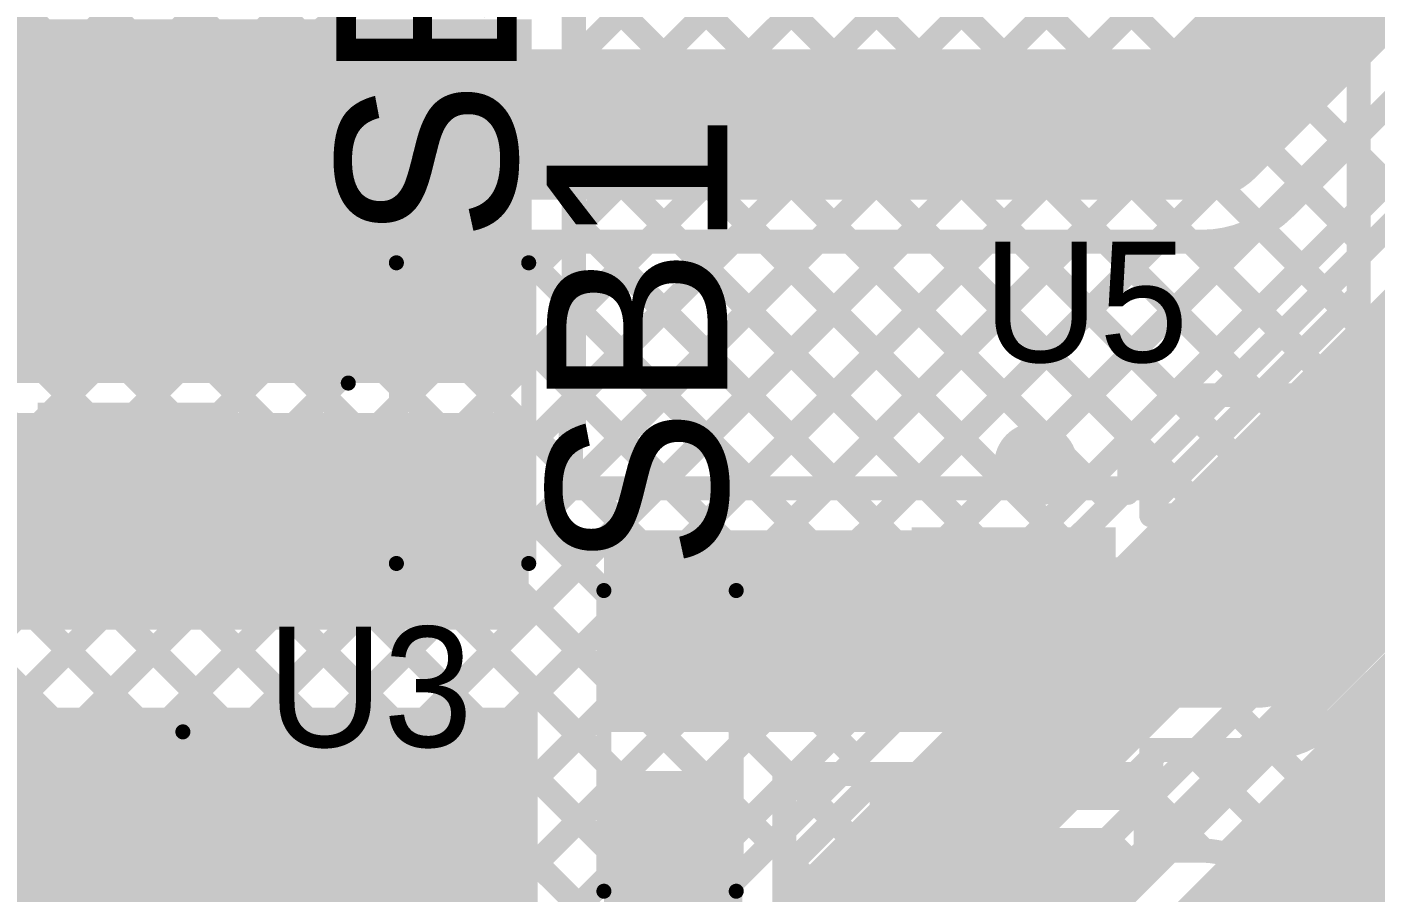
# Model space of a CAD drawing. Header units: millimetres. Extents: x 0.84 to 4.46, y 0.99 to 2.92.
# Drawn here: x 1.8672 to 2.3154, y 1.7157 to 2.0034 of the extents above; entities that cross this region are included whole.
import ezdxf

# ---------------------------------------------------------------- set-up
doc = ezdxf.new("R2010")
doc.units = ezdxf.units.MM
doc.header["$MEASUREMENT"] = 0
for name, color, linetype in [('BottomLayer', 5, 'Continuous'), ('MultiLayer', 9, 'Continuous'), ('TopLayer', 1, 'Continuous'), ('TopOverlay', 2, 'Continuous'), ('TopPaste', 8, 'Continuous'), ('TopSolder', 216, 'Continuous'), ('ViaHoleLayer', 16, 'Continuous')]:
    doc.layers.add(name, color=color, linetype=linetype)

# ---------------------------------------------------------------- blocks, each defined once
blk = doc.blocks.new('S______B______3')
at = {"layer": 'TopLayer'}
for points in [[(-0.015, -0.0175), (-0.015, 0.0175), (-0.045, -0.0175), (-0.045, 0.0175)], [(0.045, -0.0175), (0.045, 0.0175), (0.015, -0.0175), (0.015, 0.0175)]]:
    blk.add_solid(points, dxfattribs=at)
at = {"layer": 'TopOverlay', "const_width": 0.005}
for points in [[(-0.05, 0.022), (0.05, 0.022)], [(-0.05, 0.022), (-0.05, -0.022)], [(0.05, 0.022), (0.05, -0.022)], [(-0.05, -0.022), (0.05, -0.022)]]:
    blk.add_lwpolyline(points, dxfattribs=at)
at = {"layer": 'TopOverlay', "const_width": 0.0025}
for points in [[(-0.05125, 0.022, 1), (-0.04875, 0.022, 1)], [(-0.05125, 0.022, 1), (-0.04875, 0.022, 1)], [(0.04875, 0.022, 1), (0.05125, 0.022, 1)], [(0.04875, 0.022, 1), (0.05125, 0.022, 1)], [(-0.05125, -0.022, 1), (-0.04875, -0.022, 1)], [(-0.05125, -0.022, 1), (-0.04875, -0.022, 1)], [(0.04875, -0.022, 1), (0.05125, -0.022, 1)], [(0.04875, -0.022, 1), (0.05125, -0.022, 1)]]:
    blk.add_lwpolyline(points, format="xyb", close=True, dxfattribs=at)
at = {"layer": 'TopPaste'}
for points in [[(-0.015, -0.0175), (-0.015, 0.0175), (-0.045, -0.0175), (-0.045, 0.0175)], [(0.045, -0.0175), (0.045, 0.0175), (0.015, -0.0175), (0.015, 0.0175)]]:
    blk.add_solid(points, dxfattribs=at)
at = {"layer": 'TopSolder'}
for points in [[(-0.011, -0.0215), (-0.011, 0.0215), (-0.049, -0.0215), (-0.049, 0.0215)], [(0.049, -0.0215), (0.049, 0.0215), (0.011, -0.0215), (0.011, 0.0215)]]:
    blk.add_solid(points, dxfattribs=at)
blk = doc.blocks.new('S______B______10')
at = {"layer": 'TopLayer'}
for points in [[(-0.015, -0.0175), (-0.015, 0.0175), (-0.045, -0.0175), (-0.045, 0.0175)], [(0.045, -0.0175), (0.045, 0.0175), (0.015, -0.0175), (0.015, 0.0175)]]:
    blk.add_solid(points, dxfattribs=at)
at = {"layer": 'TopOverlay', "const_width": 0.005}
for points in [[(-0.05, 0.022), (-0.05, -0.022)], [(-0.05, 0.022), (0.05, 0.022)], [(0.05, 0.022), (0.05, -0.022)], [(-0.05, -0.022), (0.05, -0.022)]]:
    blk.add_lwpolyline(points, dxfattribs=at)
at = {"layer": 'TopOverlay', "const_width": 0.0025}
for points in [[(-0.05125, 0.022, 1), (-0.04875, 0.022, 1)], [(-0.05125, 0.022, 1), (-0.04875, 0.022, 1)], [(0.04875, 0.022, 1), (0.05125, 0.022, 1)], [(0.04875, 0.022, 1), (0.05125, 0.022, 1)], [(-0.05125, -0.022, 1), (-0.04875, -0.022, 1)], [(-0.05125, -0.022, 1), (-0.04875, -0.022, 1)], [(0.04875, -0.022, 1), (0.05125, -0.022, 1)], [(0.04875, -0.022, 1), (0.05125, -0.022, 1)]]:
    blk.add_lwpolyline(points, format="xyb", close=True, dxfattribs=at)
at = {"layer": 'TopPaste'}
for points in [[(-0.015, -0.0175), (-0.015, 0.0175), (-0.045, -0.0175), (-0.045, 0.0175)], [(0.045, -0.0175), (0.045, 0.0175), (0.015, -0.0175), (0.015, 0.0175)]]:
    blk.add_solid(points, dxfattribs=at)
at = {"layer": 'TopSolder'}
for points in [[(-0.011, -0.0215), (-0.011, 0.0215), (-0.049, -0.0215), (-0.049, 0.0215)], [(0.049, -0.0215), (0.049, 0.0215), (0.011, -0.0215), (0.011, 0.0215)]]:
    blk.add_solid(points, dxfattribs=at)
blk = doc.blocks.new('4N25_35M_12')
at = {"layer": 'TopLayer'}
for points in [[(-0.20728, 0.13002), (-0.20728, 0.06998), (-0.14744, 0.13002), (-0.14744, 0.06998)], [(0.14744, 0.13002), (0.14744, 0.06998), (0.20728, 0.13002), (0.20728, 0.06998)], [(-0.20728, 0.03002), (-0.20728, -0.03002), (-0.14744, 0.03002), (-0.14744, -0.03002)], [(0.14744, 0.03002), (0.14744, -0.03002), (0.20728, 0.03002), (0.20728, -0.03002)], [(-0.20728, -0.06998), (-0.20728, -0.13002), (-0.14744, -0.06998), (-0.14744, -0.13002)], [(0.14744, -0.06998), (0.14744, -0.13002), (0.20728, -0.06998), (0.20728, -0.13002)]]:
    blk.add_solid(points, dxfattribs=at)
at = {"layer": 'TopOverlay'}
for points, const_width in [([(-0.13936, 0.16064), (-0.12201, 0.17799)], 0.00701), ([(-0.12201, 0.17799), (0.122, 0.17799)], 0.00787), ([(0.12201, 0.17799), (0.13936, 0.16064)], 0.00701), ([(-0.13936, 0.145), (-0.13936, 0.16064)], 0.00701), ([(0.13936, 0.145), (0.13936, 0.16064)], 0.00701), ([(-0.13936, -0.16064), (-0.13936, -0.145)], 0.00701), ([(0.13936, -0.16064), (0.13936, -0.145)], 0.00701), ([(-0.13936, -0.16064), (-0.12201, -0.17799)], 0.00701), ([(0.12201, -0.17799), (0.13936, -0.16064)], 0.00701), ([(-0.12201, -0.17799), (0.122, -0.17799)], 0.00787)]:
    blk.add_lwpolyline(points, dxfattribs=dict(at, const_width=const_width))
for points, const_width in [([(-0.12398, 0.17799, 1), (-0.12004, 0.17799, 1)], 0.00394), ([(-0.12376, 0.17799, 1), (-0.12026, 0.17799, 1)], 0.0035), ([(0.12003, 0.17799, 1), (0.12397, 0.17799, 1)], 0.00394), ([(0.12026, 0.17799, 1), (0.12376, 0.17799, 1)], 0.0035), ([(-0.166, 0.155, 1), (-0.174, 0.155, 1)], 0.01969), ([(-0.17892, 0.155, 1), (-0.16908, 0.155, 1)], 0.00984), ([(-0.17092, 0.155, 1), (-0.16108, 0.155, 1)], 0.00984), ([(-0.14111, 0.16064, 1), (-0.13761, 0.16064, 1)], 0.0035), ([(-0.14111, 0.16064, 1), (-0.13761, 0.16064, 1)], 0.0035), ([(0.13761, 0.16064, 1), (0.14111, 0.16064, 1)], 0.0035), ([(0.13761, 0.16064, 1), (0.14111, 0.16064, 1)], 0.0035), ([(-0.14111, 0.145, 1), (-0.13761, 0.145, 1)], 0.0035), ([(0.13761, 0.145, 1), (0.14111, 0.145, 1)], 0.0035), ([(-0.14111, -0.145, 1), (-0.13761, -0.145, 1)], 0.0035), ([(0.13761, -0.145, 1), (0.14111, -0.145, 1)], 0.0035), ([(-0.14111, -0.16064, 1), (-0.13761, -0.16064, 1)], 0.0035), ([(-0.14111, -0.16064, 1), (-0.13761, -0.16064, 1)], 0.0035), ([(0.13761, -0.16064, 1), (0.14111, -0.16064, 1)], 0.0035), ([(0.13761, -0.16064, 1), (0.14111, -0.16064, 1)], 0.0035), ([(-0.12398, -0.17799, 1), (-0.12004, -0.17799, 1)], 0.00394), ([(-0.12376, -0.17799, 1), (-0.12026, -0.17799, 1)], 0.0035), ([(0.12003, -0.17799, 1), (0.12397, -0.17799, 1)], 0.00394), ([(0.12026, -0.17799, 1), (0.12376, -0.17799, 1)], 0.0035)]:
    blk.add_lwpolyline(points, format="xyb", close=True, dxfattribs=dict(at, const_width=const_width))
at = {"layer": 'TopPaste'}
for points in [[(-0.20728, 0.13002), (-0.20728, 0.06998), (-0.14744, 0.13002), (-0.14744, 0.06998)], [(0.14744, 0.13002), (0.14744, 0.06998), (0.20728, 0.13002), (0.20728, 0.06998)], [(-0.20728, 0.03002), (-0.20728, -0.03002), (-0.14744, 0.03002), (-0.14744, -0.03002)], [(0.14744, 0.03002), (0.14744, -0.03002), (0.20728, 0.03002), (0.20728, -0.03002)], [(-0.20728, -0.06998), (-0.20728, -0.13002), (-0.14744, -0.06998), (-0.14744, -0.13002)], [(0.14744, -0.06998), (0.14744, -0.13002), (0.20728, -0.06998), (0.20728, -0.13002)]]:
    blk.add_solid(points, dxfattribs=at)
at = {"layer": 'TopSolder'}
for points in [[(-0.21128, 0.13402), (-0.21128, 0.06598), (-0.14344, 0.13402), (-0.14344, 0.06598)], [(0.14344, 0.13402), (0.14344, 0.06598), (0.21128, 0.13402), (0.21128, 0.06598)], [(-0.21128, 0.03402), (-0.21128, -0.03402), (-0.14344, 0.03402), (-0.14344, -0.03402)], [(0.14344, 0.03402), (0.14344, -0.03402), (0.21128, 0.03402), (0.21128, -0.03402)], [(-0.21128, -0.06598), (-0.21128, -0.13402), (-0.14344, -0.06598), (-0.14344, -0.13402)], [(0.14344, -0.06598), (0.14344, -0.13402), (0.21128, -0.06598), (0.21128, -0.13402)]]:
    blk.add_solid(points, dxfattribs=at)
blk = doc.blocks.new('SOT23_3_13')
at = {"layer": 'TopLayer'}
for points in [[(-0.06768, 0.02559), (-0.02556, 0.02559), (-0.06768, 0.04921), (-0.02556, 0.04921)], [(0.02956, -0.01181), (0.07169, -0.01181), (0.02956, 0.01181), (0.07169, 0.01181)], [(-0.06768, -0.04921), (-0.02556, -0.04921), (-0.06768, -0.02559), (-0.02556, -0.02559)]]:
    blk.add_solid(points, dxfattribs=at)
at = {"layer": 'TopOverlay'}
for points, const_width in [([(-0.03084, 0.06, 1), (-0.03716, 0.06, 1)], 0.005), ([(-0.03841, 0.06, 1), (-0.03591, 0.06, 1)], 0.0025), ([(-0.03209, 0.06, 1), (-0.02959, 0.06, 1)], 0.0025), ([(-0.02025, 0.056, 1), (-0.01775, 0.056, 1)], 0.0025), ([(0.02746, 0.056, 1), (0.02996, 0.056, 1)], 0.0025), ([(0.02747, 0.056, 1), (0.02995, 0.056, 1)], 0.00248), ([(-0.02524, 0.019, 1), (-0.02276, 0.019, 1)], 0.00248), ([(0.02869, 0.01806, 1), (0.03117, 0.01806, 1)], 0.00248), ([(-0.02402, -0.01894, 1), (-0.02154, -0.01894, 1)], 0.00248), ([(0.02869, -0.01806, 1), (0.03117, -0.01806, 1)], 0.00248), ([(-0.02025, -0.056, 1), (-0.01775, -0.056, 1)], 0.0025), ([(0.02746, -0.056, 1), (0.02996, -0.056, 1)], 0.0025), ([(0.02747, -0.056, 1), (0.02995, -0.056, 1)], 0.00248)]:
    blk.add_lwpolyline(points, format="xyb", close=True, dxfattribs=dict(at, const_width=const_width))
for points, const_width in [([(-0.019, 0.056), (0.02871, 0.056)], 0.005), ([(0.02871, 0.056), (0.02993, 0.01806)], 0.00496), ([(-0.024, 0.019), (-0.02278, -0.01894)], 0.00496), ([(0.02993, -0.01806), (0.02871, -0.056)], 0.00496), ([(-0.019, -0.056), (0.02871, -0.056)], 0.005)]:
    blk.add_lwpolyline(points, dxfattribs=dict(at, const_width=const_width))
at = {"layer": 'TopPaste'}
for points in [[(-0.06768, 0.02559), (-0.02556, 0.02559), (-0.06768, 0.04921), (-0.02556, 0.04921)], [(0.02956, -0.01181), (0.07169, -0.01181), (0.02956, 0.01181), (0.07169, 0.01181)], [(-0.06768, -0.04921), (-0.02556, -0.04921), (-0.06768, -0.02559), (-0.02556, -0.02559)]]:
    blk.add_solid(points, dxfattribs=at)
at = {"layer": 'TopSolder'}
for points in [[(-0.07168, 0.02159), (-0.02156, 0.02159), (-0.07168, 0.05321), (-0.02156, 0.05321)], [(0.02556, -0.01581), (0.07569, -0.01581), (0.02556, 0.01581), (0.07569, 0.01581)], [(-0.07168, -0.05321), (-0.02156, -0.05321), (-0.07168, -0.02159), (-0.02156, -0.02159)]]:
    blk.add_solid(points, dxfattribs=at)
blk = doc.blocks.new('C__1206_22')
at = {"layer": 'TopLayer'}
for points in [[(-0.08, -0.035), (-0.02, -0.035), (-0.08, 0.035), (-0.02, 0.035)], [(0.02, -0.035), (0.08, -0.035), (0.02, 0.035), (0.08, 0.035)]]:
    blk.add_solid(points, dxfattribs=at)
at = {"layer": 'TopOverlay', "const_width": 0.005}
for points in [[(-0.084, 0.039), (-0.084, -0.039)], [(-0.084, 0.039), (-0.024, 0.039)], [(0.024, 0.039), (0.084, 0.039)], [(0.084, 0.039), (0.084, -0.039)], [(-0.084, -0.039), (-0.024, -0.039)], [(0.024, -0.039), (0.084, -0.039)]]:
    blk.add_lwpolyline(points, dxfattribs=at)
at = {"layer": 'TopOverlay', "const_width": 0.0025}
for points in [[(-0.08525, 0.039, 1), (-0.08275, 0.039, 1)], [(-0.08525, 0.039, 1), (-0.08275, 0.039, 1)], [(-0.02525, 0.039, 1), (-0.02275, 0.039, 1)], [(0.02275, 0.039, 1), (0.02525, 0.039, 1)], [(0.08275, 0.039, 1), (0.08525, 0.039, 1)], [(0.08275, 0.039, 1), (0.08525, 0.039, 1)], [(-0.08525, -0.039, 1), (-0.08275, -0.039, 1)], [(-0.08525, -0.039, 1), (-0.08275, -0.039, 1)], [(-0.02525, -0.039, 1), (-0.02275, -0.039, 1)], [(0.02275, -0.039, 1), (0.02525, -0.039, 1)], [(0.08275, -0.039, 1), (0.08525, -0.039, 1)], [(0.08275, -0.039, 1), (0.08525, -0.039, 1)]]:
    blk.add_lwpolyline(points, format="xyb", close=True, dxfattribs=at)
at = {"layer": 'TopPaste'}
for points in [[(-0.08, -0.035), (-0.02, -0.035), (-0.08, 0.035), (-0.02, 0.035)], [(0.02, -0.035), (0.08, -0.035), (0.02, 0.035), (0.08, 0.035)]]:
    blk.add_solid(points, dxfattribs=at)
at = {"layer": 'TopSolder'}
for points in [[(-0.084, -0.039), (-0.016, -0.039), (-0.084, 0.039), (-0.016, 0.039)], [(0.016, -0.039), (0.084, -0.039), (0.016, 0.039), (0.084, 0.039)]]:
    blk.add_solid(points, dxfattribs=at)
blk = doc.blocks.new('DF06S_35')
at = {"layer": 'TopLayer'}
for points in [[(-0.07677, 0.20354), (-0.12795, 0.20354), (-0.07677, 0.14055), (-0.12795, 0.14055)], [(0.12795, 0.20354), (0.07677, 0.20354), (0.12795, 0.14055), (0.07677, 0.14055)], [(-0.07677, -0.14055), (-0.12795, -0.14055), (-0.07677, -0.20354), (-0.12795, -0.20354)], [(0.12795, -0.14055), (0.07677, -0.14055), (0.12795, -0.20354), (0.07677, -0.20354)]]:
    blk.add_solid(points, dxfattribs=at)
at = {"layer": 'TopOverlay', "const_width": 0.005}
for points in [[(-0.176, 0.13), (-0.176, -0.131)], [(0.063, 0.131), (-0.058, 0.131)], [(0.176, 0.13), (0.176, -0.131)], [(0.063, -0.131), (-0.058, -0.131)]]:
    blk.add_lwpolyline(points, dxfattribs=at)
at = {"layer": 'TopOverlay'}
for points, const_width in [([(-0.17725, 0.13, 1), (-0.17475, 0.13, 1)], 0.0025), ([(-0.05925, 0.131, 1), (-0.05675, 0.131, 1)], 0.0025), ([(0.06175, 0.131, 1), (0.06425, 0.131, 1)], 0.0025), ([(0.17475, 0.13, 1), (0.17725, 0.13, 1)], 0.0025), ([(-0.17725, -0.131, 1), (-0.17475, -0.131, 1)], 0.0025), ([(-0.05925, -0.131, 1), (-0.05675, -0.131, 1)], 0.0025), ([(0.06175, -0.131, 1), (0.06425, -0.131, 1)], 0.0025), ([(0.17475, -0.131, 1), (0.17725, -0.131, 1)], 0.0025), ([(-0.1427, -0.174, 1), (-0.1633, -0.174, 1)], 0.01969), ([(-0.16822, -0.174, 1), (-0.15837, -0.174, 1)], 0.00984), ([(-0.14763, -0.174, 1), (-0.13778, -0.174, 1)], 0.00984)]:
    blk.add_lwpolyline(points, format="xyb", close=True, dxfattribs=dict(at, const_width=const_width))
at = {"layer": 'TopPaste'}
for points in [[(-0.07677, 0.20354), (-0.12795, 0.20354), (-0.07677, 0.14055), (-0.12795, 0.14055)], [(0.12795, 0.20354), (0.07677, 0.20354), (0.12795, 0.14055), (0.07677, 0.14055)], [(-0.07677, -0.14055), (-0.12795, -0.14055), (-0.07677, -0.20354), (-0.12795, -0.20354)], [(0.12795, -0.14055), (0.07677, -0.14055), (0.12795, -0.20354), (0.07677, -0.20354)]]:
    blk.add_solid(points, dxfattribs=at)
at = {"layer": 'TopSolder'}
for points in [[(-0.07277, 0.20754), (-0.13195, 0.20754), (-0.07277, 0.13655), (-0.13195, 0.13655)], [(0.13195, 0.20754), (0.07277, 0.20754), (0.13195, 0.13655), (0.07277, 0.13655)], [(-0.07277, -0.13655), (-0.13195, -0.13655), (-0.07277, -0.20754), (-0.13195, -0.20754)], [(0.13195, -0.13655), (0.07277, -0.13655), (0.13195, -0.20754), (0.07277, -0.20754)]]:
    blk.add_solid(points, dxfattribs=at)

msp = doc.modelspace()

# ---------------------------------------------------------------- linework, layer by layer
at = {"layer": 'BottomLayer'}
for points, const_width in [([(1.7387, 1.371), (3.10506, 2.73736)], 0.008), ([(1.983, 1.47388), (3.23054, 2.72142)], 0.008), ([(1.944, 1.506), (2.996, 2.558)], 0.05), ([(2.258, 1.971), (2.848, 2.561)], 0.05), ([(2.22842, 1.71075), (3.08985, 2.57218)], 0.008), ([(1.91642, 1.53358), (2.95186, 2.56901)], 0.008), ([(2.256, 1.68318), (3.11743, 2.54461)], 0.05), ([(2.28558, 1.94342), (2.85901, 2.51686)], 0.008), ([(1.983, 1.48985), (3.00701, 2.51386)], 0.008), ([(1.48558, 1.627), (2.15333, 2.29475)], 0.008), ([(1.51386, 1.627), (2.154, 2.26714)], 0.008), ([(1.54215, 1.627), (2.1649, 2.24976)], 0.008), ([(1.79533, 1.8519), (2.18236, 2.23893)], 0.008), ([(1.76798, 2.19182), (1.96156, 1.99824)], 0.008), ([(1.75384, 2.17768), (1.95311, 1.97841)], 0.008), ([(1.73886, 2.16437), (2.14304, 1.76019)], 0.008), ([(1.54641, 2.15883), (2.04404, 1.6612)], 0.008), ([(1.57469, 2.15883), (2.05819, 1.67534)], 0.008), ([(1.60298, 2.15883), (2.07233, 1.68948)], 0.008), ([(1.63126, 2.15883), (2.08647, 1.70362)], 0.008), ([(1.65954, 2.15883), (2.10061, 1.71777)], 0.008), ([(1.68783, 2.15883), (2.11475, 1.73191)], 0.008), ([(1.71611, 2.15883), (2.1289, 1.74605)], 0.008), ([(1.52036, 2.1566), (2.0299, 1.64706)], 0.008), ([(1.998, 1.971), (2.258, 1.971)], 0.05), ([(1.81519, 1.84348), (1.9539, 1.98218)], 0.008), ([(2.30654, 1.96439), (2.32689, 1.94404)], 0.008), ([(1.82824, 1.82824), (1.9553, 1.9553)], 0.008), ([(1.82824, 1.82824), (1.9553, 1.9553)], 0.008), ([(2.2924, 1.95024), (2.31274, 1.9299)], 0.008), ([(1.83346, 1.80518), (1.96648, 1.93819)], 0.008), ([(2.27727, 1.93709), (2.2986, 1.91576)], 0.008), ([(1.92545, 1.58604), (2.27562, 1.93621)], 0.008), ([(1.82499, 1.627), (2.12999, 1.932)], 0.008), ([(1.827, 1.68558), (2.07342, 1.932)], 0.008), ([(1.827, 1.71386), (2.04514, 1.932)], 0.008), ([(1.83317, 1.66346), (2.10171, 1.932)], 0.008), ([(1.85327, 1.627), (2.15827, 1.932)], 0.008), ([(1.88744, 1.63288), (2.18656, 1.932)], 0.008), ([(1.90726, 1.62442), (2.21484, 1.932)], 0.008), ([(1.92028, 1.60915), (2.24313, 1.932)], 0.008), ([(2.02143, 1.932), (2.258, 1.932)], 0.008), ([(2.0278, 1.932), (2.17132, 1.78848)], 0.008), ([(2.05608, 1.932), (2.18547, 1.80262)], 0.008), ([(2.08437, 1.932), (2.19961, 1.81676)], 0.008), ([(2.11265, 1.932), (2.21375, 1.8309)], 0.008), ([(2.14094, 1.932), (2.22789, 1.84505)], 0.008), ([(2.16922, 1.932), (2.24203, 1.85919)], 0.008), ([(2.19751, 1.932), (2.25618, 1.87333)], 0.008), ([(2.22579, 1.932), (2.27032, 1.88747)], 0.008), ([(2.25407, 1.932), (2.28446, 1.90161)], 0.008), ([(1.827, 1.74215), (2.01285, 1.92799)], 0.008), ([(1.827, 1.77043), (1.98421, 1.92764)], 0.008), ([(2.00541, 1.92611), (2.15718, 1.77434)], 0.008), ([(1.83258, 1.81609), (2.01576, 1.63291)], 0.008), ([(2.31133, 1.81818), (2.32359, 1.80592)], 0.008), ([(2.29719, 1.80403), (2.30945, 1.79178)], 0.008), ([(1.83025, 1.79013), (2.00162, 1.61877)], 0.008), ([(2.28305, 1.78989), (2.2953, 1.77763)], 0.008), ([(2.2689, 1.77575), (2.28116, 1.76349)], 0.008), ([(1.827, 1.7651), (1.98747, 1.60463)], 0.008), ([(2.25476, 1.76161), (2.26702, 1.74935)], 0.008), ([(2.24062, 1.74747), (2.25288, 1.73521)], 0.008), ([(2.22648, 1.73332), (2.23874, 1.72106)], 0.008), ([(2.21234, 1.71918), (2.22486, 1.70666)], 0.008)]:
    msp.add_lwpolyline(points, dxfattribs=dict(at, const_width=const_width))
at = {"layer": 'BottomLayer', "const_width": 0.008}
for points in [[(2.02143, 1.932, -1.767298), (2.02143, 2.01)], [(2.28558, 1.94342, -0.198912), (2.258, 1.932)], [(2.28558, 1.94342, -0.198912), (2.258, 1.932)]]:
    msp.add_lwpolyline(points, format="xyb", dxfattribs=at)
at = {"layer": 'BottomLayer'}
for points, const_width in [([(1.95956, 1.99824, 1), (1.96356, 1.99824, 1)], 0.004), ([(1.98225, 1.971, 1), (2.01375, 1.971, 1)], 0.0315), ([(1.9855, 1.971, 1), (2.0105, 1.971, 1)], 0.025), ([(2.2455, 1.971, 1), (2.2705, 1.971, 1)], 0.025), ([(2.2455, 1.971, 1), (2.2705, 1.971, 1)], 0.025), ([(1.9519, 1.98218, 1), (1.9559, 1.98218, 1)], 0.004), ([(1.95111, 1.97841, 1), (1.95511, 1.97841, 1)], 0.004), ([(2.30454, 1.96439, 1), (2.30854, 1.96439, 1)], 0.004), ([(1.9533, 1.9553, 1), (1.9573, 1.9553, 1)], 0.004), ([(1.9533, 1.9553, 1), (1.9573, 1.9553, 1)], 0.004), ([(2.2904, 1.95024, 1), (2.2944, 1.95024, 1)], 0.004), ([(2.28358, 1.94342, 1), (2.28758, 1.94342, 1)], 0.004), ([(2.28358, 1.94342, 1), (2.28758, 1.94342, 1)], 0.004), ([(2.28358, 1.94342, 1), (2.28758, 1.94342, 1)], 0.004), ([(1.96448, 1.93819, 1), (1.96848, 1.93819, 1)], 0.004), ([(2.27527, 1.93709, 1), (2.27927, 1.93709, 1)], 0.004), ([(2.27362, 1.93621, 1), (2.27762, 1.93621, 1)], 0.004), ([(2.01943, 1.932, 1), (2.02343, 1.932, 1)], 0.004), ([(2.01943, 1.932, 1), (2.02343, 1.932, 1)], 0.004), ([(2.0258, 1.932, 1), (2.0298, 1.932, 1)], 0.004), ([(2.04314, 1.932, 1), (2.04714, 1.932, 1)], 0.004), ([(2.05408, 1.932, 1), (2.05808, 1.932, 1)], 0.004), ([(2.07142, 1.932, 1), (2.07542, 1.932, 1)], 0.004), ([(2.08237, 1.932, 1), (2.08637, 1.932, 1)], 0.004), ([(2.09971, 1.932, 1), (2.10371, 1.932, 1)], 0.004), ([(2.11065, 1.932, 1), (2.11465, 1.932, 1)], 0.004), ([(2.12799, 1.932, 1), (2.13199, 1.932, 1)], 0.004), ([(2.13894, 1.932, 1), (2.14294, 1.932, 1)], 0.004), ([(2.15627, 1.932, 1), (2.16027, 1.932, 1)], 0.004), ([(2.16722, 1.932, 1), (2.17122, 1.932, 1)], 0.004), ([(2.18456, 1.932, 1), (2.18856, 1.932, 1)], 0.004), ([(2.19551, 1.932, 1), (2.19951, 1.932, 1)], 0.004), ([(2.21284, 1.932, 1), (2.21684, 1.932, 1)], 0.004), ([(2.22379, 1.932, 1), (2.22779, 1.932, 1)], 0.004), ([(2.24113, 1.932, 1), (2.24513, 1.932, 1)], 0.004), ([(2.25207, 1.932, 1), (2.25607, 1.932, 1)], 0.004), ([(2.256, 1.932, 1), (2.26, 1.932, 1)], 0.004), ([(2.256, 1.932, 1), (2.26, 1.932, 1)], 0.004), ([(2.256, 1.932, 1), (2.26, 1.932, 1)], 0.004), ([(2.31074, 1.9299, 1), (2.31474, 1.9299, 1)], 0.004), ([(1.98221, 1.92764, 1), (1.98621, 1.92764, 1)], 0.004), ([(2.00341, 1.92611, 1), (2.00741, 1.92611, 1)], 0.004), ([(2.01085, 1.92799, 1), (2.01485, 1.92799, 1)], 0.004), ([(2.2966, 1.91576, 1), (2.3006, 1.91576, 1)], 0.004), ([(2.28246, 1.90161, 1), (2.28646, 1.90161, 1)], 0.004), ([(2.26832, 1.88747, 1), (2.27232, 1.88747, 1)], 0.004), ([(2.25418, 1.87333, 1), (2.25818, 1.87333, 1)], 0.004), ([(2.24003, 1.85919, 1), (2.24403, 1.85919, 1)], 0.004), ([(2.22589, 1.84505, 1), (2.22989, 1.84505, 1)], 0.004), ([(2.21175, 1.8309, 1), (2.21575, 1.8309, 1)], 0.004), ([(2.19761, 1.81676, 1), (2.20161, 1.81676, 1)], 0.004), ([(2.30933, 1.81818, 1), (2.31333, 1.81818, 1)], 0.004), ([(2.18346, 1.80262, 1), (2.18746, 1.80262, 1)], 0.004), ([(2.29519, 1.80403, 1), (2.29919, 1.80403, 1)], 0.004), ([(2.28105, 1.78989, 1), (2.28505, 1.78989, 1)], 0.004), ([(2.30745, 1.79178, 1), (2.31145, 1.79178, 1)], 0.004), ([(2.16932, 1.78848, 1), (2.17332, 1.78848, 1)], 0.004), ([(2.2669, 1.77575, 1), (2.2709, 1.77575, 1)], 0.004), ([(2.2933, 1.77763, 1), (2.2973, 1.77763, 1)], 0.004), ([(2.15518, 1.77434, 1), (2.15918, 1.77434, 1)], 0.004), ([(2.27916, 1.76349, 1), (2.28316, 1.76349, 1)], 0.004), ([(2.14104, 1.76019, 1), (2.14504, 1.76019, 1)], 0.004), ([(2.25276, 1.76161, 1), (2.25676, 1.76161, 1)], 0.004), ([(2.26502, 1.74935, 1), (2.26902, 1.74935, 1)], 0.004), ([(2.1269, 1.74605, 1), (2.1309, 1.74605, 1)], 0.004), ([(2.23862, 1.74747, 1), (2.24262, 1.74747, 1)], 0.004), ([(2.11275, 1.73191, 1), (2.11675, 1.73191, 1)], 0.004), ([(2.22448, 1.73332, 1), (2.22848, 1.73332, 1)], 0.004), ([(2.25088, 1.73521, 1), (2.25488, 1.73521, 1)], 0.004), ([(2.09861, 1.71777, 1), (2.10261, 1.71777, 1)], 0.004), ([(2.21034, 1.71918, 1), (2.21434, 1.71918, 1)], 0.004), ([(2.23674, 1.72106, 1), (2.24074, 1.72106, 1)], 0.004)]:
    msp.add_lwpolyline(points, format="xyb", close=True, dxfattribs=dict(at, const_width=const_width))
at = {"layer": 'MultiLayer', "const_width": 0.0315}
msp.add_lwpolyline([(1.98225, 1.971, 1), (2.01375, 1.971, 1)], format="xyb", close=True, dxfattribs=at)
at = {"layer": 'TopLayer'}
for points, const_width in [([(2.28208, 1.7164), (2.634, 2.06831)], 0.008), ([(2.13284, 1.85), (2.32, 2.03716)], 0.008), ([(2.29559, 1.70162), (2.634, 2.04003)], 0.008), ([(2.04294, 2.03), (2.22294, 1.85)], 0.008), ([(2.048, 1.85001), (2.22699, 2.029)], 0.008), ([(2.049, 1.96415), (2.11485, 2.03)], 0.008), ([(2.049, 1.93586), (2.14314, 2.03)], 0.008), ([(2.049, 1.99243), (2.08657, 2.03)], 0.008), ([(2.049, 1.87929), (2.19871, 2.029)], 0.008), ([(2.049, 1.90758), (2.17042, 2.029)], 0.008), ([(2.07122, 2.03), (2.26003, 1.84119)], 0.008), ([(2.07627, 1.85), (2.25527, 2.029)], 0.008), ([(2.09951, 2.03), (2.27418, 1.85533)], 0.008), ([(2.10456, 1.85), (2.28356, 2.029)], 0.008), ([(2.12779, 2.03), (2.28832, 1.86947)], 0.008), ([(2.15707, 2.029), (2.30246, 1.88361)], 0.008), ([(2.18536, 2.029), (2.31, 1.90436)], 0.008), ([(2.21364, 2.029), (2.31, 1.93264)], 0.008), ([(2.24193, 2.029), (2.31, 1.96093)], 0.008), ([(2.27021, 2.029), (2.31, 1.98921)], 0.008), ([(2.049, 1.871), (2.049, 2.02)], 0.008), ([(2.31, 1.89115), (2.31, 2.008)], 0.008), ([(2.049, 1.99565), (2.19465, 1.85)], 0.008), ([(2.16113, 1.85), (2.31, 1.99887)], 0.008), ([(1.998, 1.971), (2.008, 1.971)], 0.025), ([(2.008, 1.971), (2.0118, 1.9672)], 0.025), ([(2.18941, 1.85), (2.31, 1.97059)], 0.008), ([(2.049, 1.96737), (2.16637, 1.85)], 0.008), ([(2.26574, 1.72834), (2.5044, 1.967)], 0.008), ([(2.2177, 1.85), (2.31, 1.9423)], 0.008), ([(2.049, 1.93908), (2.13808, 1.85)], 0.008), ([(2.0118, 1.9052), (2.012, 1.905)], 0.025), ([(2.049, 1.9108), (2.1098, 1.85)], 0.008), ([(2.241, 1.84502), (2.31, 1.91402)], 0.008), ([(2.276, 1.802), (2.349, 1.875)], 0.05), ([(2.25985, 1.841), (2.31, 1.89115)], 0.008), ([(2.049, 1.88252), (2.08152, 1.85)], 0.008), ([(2.048, 1.85), (2.048, 1.871)], 0.008), ([(2.048, 1.85523), (2.05323, 1.85)], 0.008), ([(2.048, 1.85), (2.241, 1.85)], 0.008), ([(2.241, 1.841), (2.241, 1.85)], 0.008), ([(2.30358, 1.77442), (2.37658, 1.84742)], 0.008), ([(2.241, 1.841), (2.25985, 1.841)], 0.008), ([(2.193, 1.802), (2.276, 1.802)], 0.05), ([(2.31519, 1.78603), (2.4455, 1.65572)], 0.008), ([(2.30093, 1.77201), (2.4455, 1.62744)], 0.008), ([(2.2392, 1.73008), (2.27212, 1.763)], 0.008), ([(2.241, 1.763), (2.276, 1.763)], 0.008), ([(2.241, 1.76017), (2.24383, 1.763)], 0.008), ([(2.241, 1.755), (2.241, 1.763)], 0.008), ([(2.25337, 1.763), (2.4455, 1.57087)], 0.008), ([(2.28129, 1.76336), (2.4455, 1.59915)], 0.008), ([(2.23583, 1.755), (2.241, 1.76017)], 0.008), ([(1.36, 1.735), (1.88, 1.735)], 0.05), ([(2.119, 1.755), (2.241, 1.755)], 0.008), ([(2.119, 1.7513), (2.1227, 1.755)], 0.008), ([(2.119, 1.72302), (2.15098, 1.755)], 0.008), ([(2.119, 1.666), (2.119, 1.755)], 0.008), ([(2.11995, 1.755), (2.15135, 1.72359)], 0.008), ([(2.14823, 1.755), (2.15621, 1.74702)], 0.008), ([(2.17128, 1.74702), (2.17926, 1.755)], 0.008), ([(2.17652, 1.755), (2.1845, 1.74702)], 0.008), ([(2.19957, 1.74702), (2.20755, 1.755)], 0.008), ([(2.2048, 1.755), (2.21278, 1.74702)], 0.008), ([(2.22785, 1.74702), (2.23583, 1.755)], 0.008), ([(2.23308, 1.755), (2.25859, 1.72949)], 0.008), ([(2.15135, 1.74702), (2.2392, 1.74702)], 0.008), ([(2.15135, 1.65898), (2.15135, 1.74702)], 0.008), ([(2.2392, 1.7295), (2.2392, 1.74702)], 0.008), ([(2.119, 1.72766), (2.15135, 1.69531)], 0.008), ([(2.119, 1.69474), (2.15135, 1.72709)], 0.008), ([(2.2392, 1.7295), (2.258, 1.7295)], 0.008), ([(2.27677, 1.7217), (2.29135, 1.70713)], 0.008)]:
    msp.add_lwpolyline(points, dxfattribs=dict(at, const_width=const_width))
for points, const_width in [([(1.98225, 1.971, 1), (2.01375, 1.971, 1)], 0.0315), ([(2.047, 1.99565, 1), (2.051, 1.99565, 1)], 0.004), ([(2.308, 1.99887, 1), (2.312, 1.99887, 1)], 0.004), ([(2.047, 1.99243, 1), (2.051, 1.99243, 1)], 0.004), ([(2.308, 1.98921, 1), (2.312, 1.98921, 1)], 0.004), ([(1.99175, 1.971, 1), (2.00425, 1.971, 1)], 0.0125), ([(2.00175, 1.971, 1), (2.01425, 1.971, 1)], 0.0125), ([(2.00175, 1.971, 1), (2.01425, 1.971, 1)], 0.0125), ([(2.00555, 1.9672, 1), (2.01805, 1.9672, 1)], 0.0125), ([(2.308, 1.97059, 1), (2.312, 1.97059, 1)], 0.004), ([(2.047, 1.96737, 1), (2.051, 1.96737, 1)], 0.004), ([(2.047, 1.96415, 1), (2.051, 1.96415, 1)], 0.004), ([(2.308, 1.96093, 1), (2.312, 1.96093, 1)], 0.004), ([(2.308, 1.9423, 1), (2.312, 1.9423, 1)], 0.004), ([(2.047, 1.93908, 1), (2.051, 1.93908, 1)], 0.004), ([(2.047, 1.93586, 1), (2.051, 1.93586, 1)], 0.004), ([(2.308, 1.93264, 1), (2.312, 1.93264, 1)], 0.004), ([(2.00555, 1.9052, 1), (2.01805, 1.9052, 1)], 0.0125), ([(2.00575, 1.905, 1), (2.01825, 1.905, 1)], 0.0125), ([(2.047, 1.9108, 1), (2.051, 1.9108, 1)], 0.004), ([(2.308, 1.91402, 1), (2.312, 1.91402, 1)], 0.004), ([(2.047, 1.90758, 1), (2.051, 1.90758, 1)], 0.004), ([(2.308, 1.90436, 1), (2.312, 1.90436, 1)], 0.004), ([(2.308, 1.89115, 1), (2.312, 1.89115, 1)], 0.004), ([(2.308, 1.89115, 1), (2.312, 1.89115, 1)], 0.004), ([(2.30046, 1.88361, 1), (2.30446, 1.88361, 1)], 0.004), ([(2.047, 1.88252, 1), (2.051, 1.88252, 1)], 0.004), ([(2.047, 1.87929, 1), (2.051, 1.87929, 1)], 0.004), ([(2.046, 1.871, 1), (2.05, 1.871, 1)], 0.004), ([(2.047, 1.871, 1), (2.051, 1.871, 1)], 0.004), ([(2.28632, 1.86947, 1), (2.29032, 1.86947, 1)], 0.004), ([(2.046, 1.85523, 1), (2.05, 1.85523, 1)], 0.004), ([(2.27218, 1.85533, 1), (2.27618, 1.85533, 1)], 0.004), ([(2.046, 1.85001, 1), (2.05, 1.85001, 1)], 0.004), ([(2.046, 1.85, 1), (2.05, 1.85, 1)], 0.004), ([(2.046, 1.85, 1), (2.05, 1.85, 1)], 0.004), ([(2.05123, 1.85, 1), (2.05523, 1.85, 1)], 0.004), ([(2.07427, 1.85, 1), (2.07827, 1.85, 1)], 0.004), ([(2.07952, 1.85, 1), (2.08352, 1.85, 1)], 0.004), ([(2.10256, 1.85, 1), (2.10656, 1.85, 1)], 0.004), ([(2.1078, 1.85, 1), (2.1118, 1.85, 1)], 0.004), ([(2.13084, 1.85, 1), (2.13484, 1.85, 1)], 0.004), ([(2.13608, 1.85, 1), (2.14008, 1.85, 1)], 0.004), ([(2.15913, 1.85, 1), (2.16313, 1.85, 1)], 0.004), ([(2.16437, 1.85, 1), (2.16837, 1.85, 1)], 0.004), ([(2.18741, 1.85, 1), (2.19141, 1.85, 1)], 0.004), ([(2.19265, 1.85, 1), (2.19665, 1.85, 1)], 0.004), ([(2.2157, 1.85, 1), (2.2197, 1.85, 1)], 0.004), ([(2.22094, 1.85, 1), (2.22494, 1.85, 1)], 0.004), ([(2.239, 1.85, 1), (2.243, 1.85, 1)], 0.004), ([(2.239, 1.85, 1), (2.243, 1.85, 1)], 0.004), ([(2.239, 1.84502, 1), (2.243, 1.84502, 1)], 0.004), ([(2.239, 1.841, 1), (2.243, 1.841, 1)], 0.004), ([(2.239, 1.841, 1), (2.243, 1.841, 1)], 0.004), ([(2.25785, 1.841, 1), (2.26185, 1.841, 1)], 0.004), ([(2.25785, 1.841, 1), (2.26185, 1.841, 1)], 0.004), ([(2.25803, 1.84119, 1), (2.26203, 1.84119, 1)], 0.004), ([(2.1805, 1.802, 1), (2.2055, 1.802, 1)], 0.025), ([(2.2635, 1.802, 1), (2.2885, 1.802, 1)], 0.025), ([(2.2635, 1.802, 1), (2.2885, 1.802, 1)], 0.025), ([(2.31319, 1.78603, 1), (2.31719, 1.78603, 1)], 0.004), ([(2.29893, 1.77201, 1), (2.30293, 1.77201, 1)], 0.004), ([(2.30158, 1.77442, 1), (2.30558, 1.77442, 1)], 0.004), ([(2.30158, 1.77442, 1), (2.30558, 1.77442, 1)], 0.004), ([(2.30158, 1.77442, 1), (2.30558, 1.77442, 1)], 0.004), ([(2.239, 1.763, 1), (2.243, 1.763, 1)], 0.004), ([(2.239, 1.763, 1), (2.243, 1.763, 1)], 0.004), ([(2.24183, 1.763, 1), (2.24583, 1.763, 1)], 0.004), ([(2.25137, 1.763, 1), (2.25537, 1.763, 1)], 0.004), ([(2.27012, 1.763, 1), (2.27412, 1.763, 1)], 0.004), ([(2.274, 1.763, 1), (2.278, 1.763, 1)], 0.004), ([(2.274, 1.763, 1), (2.278, 1.763, 1)], 0.004), ([(2.274, 1.763, 1), (2.278, 1.763, 1)], 0.004), ([(2.27929, 1.76336, 1), (2.28329, 1.76336, 1)], 0.004), ([(2.239, 1.76017, 1), (2.243, 1.76017, 1)], 0.004), ([(2.239, 1.76017, 1), (2.243, 1.76017, 1)], 0.004), ([(1.8675, 1.735, 1), (1.8925, 1.735, 1)], 0.025), ([(2.117, 1.755, 1), (2.121, 1.755, 1)], 0.004), ([(2.117, 1.755, 1), (2.121, 1.755, 1)], 0.004), ([(2.11795, 1.755, 1), (2.12195, 1.755, 1)], 0.004), ([(2.1207, 1.755, 1), (2.1247, 1.755, 1)], 0.004), ([(2.14623, 1.755, 1), (2.15023, 1.755, 1)], 0.004), ([(2.14898, 1.755, 1), (2.15298, 1.755, 1)], 0.004), ([(2.17452, 1.755, 1), (2.17852, 1.755, 1)], 0.004), ([(2.17726, 1.755, 1), (2.18126, 1.755, 1)], 0.004), ([(2.2028, 1.755, 1), (2.2068, 1.755, 1)], 0.004), ([(2.20555, 1.755, 1), (2.20955, 1.755, 1)], 0.004), ([(2.23108, 1.755, 1), (2.23508, 1.755, 1)], 0.004), ([(2.23383, 1.755, 1), (2.23783, 1.755, 1)], 0.004), ([(2.23383, 1.755, 1), (2.23783, 1.755, 1)], 0.004), ([(2.239, 1.755, 1), (2.243, 1.755, 1)], 0.004), ([(2.239, 1.755, 1), (2.243, 1.755, 1)], 0.004), ([(2.117, 1.7513, 1), (2.121, 1.7513, 1)], 0.004), ([(2.14935, 1.74702, 1), (2.15335, 1.74702, 1)], 0.004), ([(2.14935, 1.74702, 1), (2.15335, 1.74702, 1)], 0.004), ([(2.15421, 1.74702, 1), (2.15821, 1.74702, 1)], 0.004), ([(2.16928, 1.74702, 1), (2.17328, 1.74702, 1)], 0.004), ([(2.1825, 1.74702, 1), (2.1865, 1.74702, 1)], 0.004), ([(2.19757, 1.74702, 1), (2.20157, 1.74702, 1)], 0.004), ([(2.21078, 1.74702, 1), (2.21478, 1.74702, 1)], 0.004), ([(2.22585, 1.74702, 1), (2.22985, 1.74702, 1)], 0.004), ([(2.2372, 1.74702, 1), (2.2412, 1.74702, 1)], 0.004), ([(2.2372, 1.74702, 1), (2.2412, 1.74702, 1)], 0.004), ([(2.117, 1.72766, 1), (2.121, 1.72766, 1)], 0.004), ([(2.14935, 1.72709, 1), (2.15335, 1.72709, 1)], 0.004), ([(2.2372, 1.73008, 1), (2.2412, 1.73008, 1)], 0.004), ([(2.2372, 1.7295, 1), (2.2412, 1.7295, 1)], 0.004), ([(2.2372, 1.7295, 1), (2.2412, 1.7295, 1)], 0.004), ([(2.256, 1.7295, 1), (2.26, 1.7295, 1)], 0.004), ([(2.256, 1.7295, 1), (2.26, 1.7295, 1)], 0.004), ([(2.256, 1.7295, 1), (2.26, 1.7295, 1)], 0.004), ([(2.25659, 1.72949, 1), (2.26059, 1.72949, 1)], 0.004), ([(2.26374, 1.72834, 1), (2.26774, 1.72834, 1)], 0.004), ([(2.117, 1.72302, 1), (2.121, 1.72302, 1)], 0.004), ([(2.14935, 1.72359, 1), (2.15335, 1.72359, 1)], 0.004), ([(2.27474, 1.72174, 1), (2.27874, 1.72174, 1)], 0.004), ([(2.27477, 1.7217, 1), (2.27877, 1.7217, 1)], 0.004), ([(2.27477, 1.7217, 1), (2.27877, 1.7217, 1)], 0.004), ([(2.28008, 1.7164, 1), (2.28408, 1.7164, 1)], 0.004)]:
    msp.add_lwpolyline(points, format="xyb", close=True, dxfattribs=dict(at, const_width=const_width))
at = {"layer": 'TopLayer', "const_width": 0.008}
for points in [[(2.30358, 1.77442, -0.198912), (2.276, 1.763)], [(2.30358, 1.77442, -0.198912), (2.276, 1.763)], [(2.258, 1.7295, -0.199375), (2.27677, 1.7217)], [(2.258, 1.7295, -0.198912), (2.27674, 1.72174)]]:
    msp.add_lwpolyline(points, format="xyb", dxfattribs=at)
at = {"layer": 'TopLayer'}
for points in [[(1.855, 1.885), (2.035, 1.885), (1.855, 2.006), (2.035, 2.006)], [(1.855, 1.803), (2.034, 1.803), (1.855, 1.875), (2.034, 1.875)], [(2.059, 1.769), (2.227, 1.769), (2.059, 1.836), (2.227, 1.836)], [(1.84, 1.70371), (2.037, 1.70371), (1.84, 1.777), (2.037, 1.777)], [(2.059, 1.667), (2.105, 1.667), (2.059, 1.756), (2.105, 1.756)]]:
    msp.add_solid(points, dxfattribs=at)
at = {"layer": 'ViaHoleLayer', "const_width": 0.01575}
msp.add_lwpolyline([(1.99013, 1.971, 1), (2.00587, 1.971, 1)], format="xyb", close=True, dxfattribs=at)

# ---------------------------------------------------------------- block references
for name, p, rotation in [('DF06S_35', (1.798, 2.015), 180), ('S______B______3', (2.012, 1.875), 90), ('4N25_35M_12', (2.37264, 1.703), 360), ('S______B______10', (2.081, 1.766), 90), ('C__1206_22', (1.88, 1.685), 90), ('SOT23_3_13', (1.99, 1.675), 90)]:
    msp.add_blockref(name, p, dxfattribs=dict(rotation=rotation))

# ---------------------------------------------------------------- texts
at = {"layer": 'TopOverlay'}
for s, p in [('SB8', (2.03, 1.932)), ('SB1', (2.1, 1.823))]:
    msp.add_text(s, height=0.06, rotation=90, dxfattribs=at).set_placement(p)
for s, p in [('U5', (2.185, 1.892)), ('U3', (1.947, 1.764))]:
    msp.add_text(s, height=0.04, dxfattribs=at).set_placement(p)

doc.saveas('drawing.dxf')
